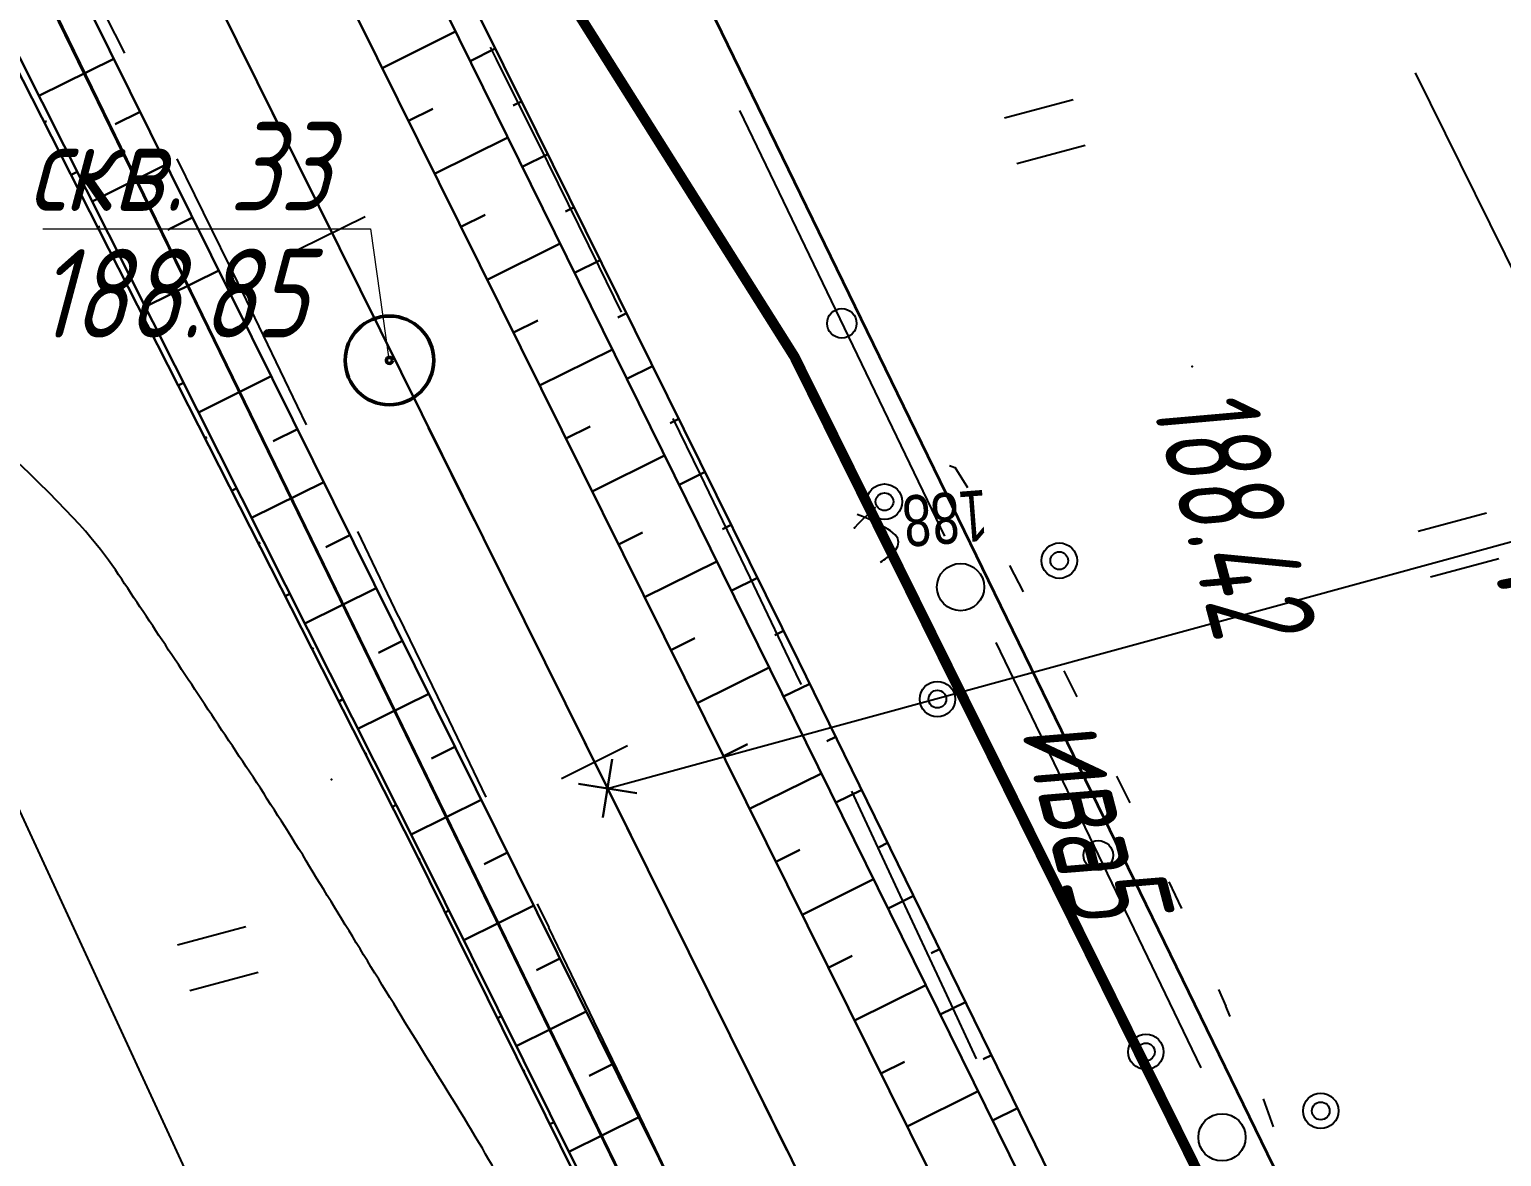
# Model space of a CAD drawing. Header units: millimetres. Extents: x -1799 to 6962, y -1020 to 4121.
# Drawn here: x 5449.34 to 5499.18, y 1685.47 to 1723.63 of the extents above; entities that cross this region are included whole.
import ezdxf
from ezdxf import colors
from ezdxf.entities.mleader import LeaderData, LeaderLine
from ezdxf.math import Vec2, Vec3

# ---------------------------------------------------------------- set-up
doc = ezdxf.new("R2010")
doc.units = ezdxf.units.MM
doc.linetypes.add('CONTI', pattern=[0])
doc.linetypes.add('STROT', pattern=[1.7, 0.5, -1.2])
for name, color, linetype, lineweight in [('10', 1, 'Continuous', 35), ('геология', 7, 'Continuous', 20), ('КОПИЯ_ОСЬ_13_ОТКОСЫ', 7, 'Continuous', 30), ('ОСЬ_ВЕРХ_ПОКРЫТИЯ_ГРАНИЦЫ_ПОЛОС', 7, 'Continuous', 30), ('ОСЬ_ВЕРХ_ПОКРЫТИЯ_ОСЬ', 1, 'Continuous', 30), ('Отметки', 5, 'Continuous', 30)]:
    doc.layers.add(name, color=color, linetype=linetype, lineweight=lineweight)
for name, color, linetype in [('_Ростелеком', 6, 'Continuous'), ('GOR_BDEFAULT', 212, 'CONTI'), ('NAD_MDEFAULT', 7, 'CONTI'), ('PI_OTDEFAULT', 172, 'CONTI'), ('PI_TTDEFAULT', 5, 'CONTI'), ('PLN_O', 7, 'CONTI'), ('SIT_LDEFAULT', 7, 'CONTI'), ('USLZNDEFAULT', 7, 'CONTI'), ('ZAPSKDEFAULT', 7, 'CONTI'), ('КОПИЯ_ОСЬ_ТАНГЕНСЫ', 1, 'Continuous'), ('ОСЬ_ВЕРХ_ПОКРЫТИЯ_ПИКЕТЫ', 1, 'Continuous'), ('ОСЬ_ВЕРХ_ПОКРЫТИЯ_ТАНГЕНСЫ', 1, 'Continuous'), ('разметка', 7, 'Continuous')]:
    doc.layers.add(name, color=color, linetype=linetype)
doc.styles.add('eskd', font='spds.shx', dxfattribs={"width": 1.2, "oblique": 15})
doc.styles.add('SHRFT', font='TXT', dxfattribs={"width": 3.5})
doc.styles.add('STYLE1', font='romand.shx', dxfattribs={"width": 0.9})
doc.styles.add('ГОСТ', font='', dxfattribs={"oblique": 15, "height": 4})
doc.styles.get('ГОСТ').set_extended_font_data('GOST type A')
doc.linetypes.add('кабель_связи_проект.', pattern='A,10,-1,["/",STYLE1,S=3,R=0,X=0,Y=-1.5],-4.1', length=15.1)

# ---------------------------------------------------------------- blocks, each defined once
blk = doc.blocks.new('BL_2011')
at = {"color": 0}
for p, q in [((0, 0), (0, 2.4)), ((1.6, 0), (1.6, 2.4))]:
    blk.add_line(p, q, dxfattribs=at)
blk = doc.blocks.new('BL_2009')
at = {"color": 0}
for centre, radius in [((0, 3.46), 0.6), ((0, 3.46), 0.3), ((0, 0), 0.8), ((-3.46, -1.74), 0.6), ((-3.46, -1.74), 0.3), ((3.46, -1.74), 0.6), ((3.46, -1.74), 0.3)]:
    blk.add_circle(centre, radius, dxfattribs=at)
blk = doc.blocks.new('_None')
blk = doc.blocks.new('Крест')
at = {"layer": 'Отметки'}
for points in [[(0, 1), (0, -1)], [(-1, 0), (1, 0)]]:
    blk.add_lwpolyline(points, dxfattribs=at)

msp = doc.modelspace()

# ---------------------------------------------------------------- linework, layer by layer
at = {"layer": '10'}
for points in [[(5555.115964376493, 1526.56348073521), (5526.335964376232, 1586.473480735359), (5535.665964376307, 1590.453480735806), (5514.085964376232, 1638.623480735731), (5463.115964376493, 1743.403480735992), (5453.935964376326, 1740.133480735508), (5420.835964376232, 1804.413480735769), (5378.175964376083, 1887.043480735657), (5361.365964376493, 1930.113480735955), (5358.725964376363, 1940.203480735806), (5339.645964376288, 2013.083480735694), (5325.065964376214, 2129.023480736104), (5322.045964376195, 2188.343480735471), (5318.665964376307, 2267.193480736029)], [(5341.455964376344, 1923.573480735918), (5344.825964376456, 1915.373480735731), (5350.355964376251, 1916.353480735247), (5350.425964376083, 1915.903480735992), (5344.985964376139, 1914.953480735806), (5363.485964376139, 1869.853480735247), (5401.585964376232, 1796.883480735508), (5411.505964376158, 1799.603480735247), (5415.885964376512, 1791.103480735247), (5448.065964376214, 1728.593480735471), (5455.385964376512, 1713.543480735657), (5485.165964376307, 1652.333480735694), (5516.085964376232, 1583.56348073521), (5516.085964376232, 1583.56348073521), (5552.865964376493, 1504.53348073588)], [(5791.355964376251, 869.7934807356569), (5791.985964376139, 953.6034807352471), (5769.205964376344, 1029.843480735471), (5768.895964376288, 1032.773480736104), (5755.345964376475, 1076.213480735582), (5685.505964376158, 1227.893480735284), (5683.115964376493, 1232.243480735843), (5612.565964376214, 1360.393480735284), (5593.2659643764, 1384.303480735433), (5577.575964376456, 1419.603480735247), (5542.445964376102, 1502.973480735359), (5552.865964376493, 1504.53348073588), (5516.085964376232, 1583.56348073521), (5516.085964376232, 1583.56348073521), (5485.165964376307, 1652.333480735694), (5455.385964376512, 1713.543480735657), (5448.065964376214, 1728.593480735471), (5415.885964376512, 1791.103480735247), (5411.505964376158, 1799.603480735247), (5401.585964376232, 1796.883480735508), (5363.485964376139, 1869.853480735247), (5344.985964376139, 1914.953480735806)]]:
    msp.add_lwpolyline(points, dxfattribs=at)
at = {"layer": '_Ростелеком', "linetype": 'кабель_связи_проект.', "ltscale": 0.25, "const_width": 0.35}
msp.add_lwpolyline([(5560.940335888308, 1528.999550312211), (5544.164877997458, 1562.924496218947), (5531.543588114533, 1588.651475008031), (5522.557004158802, 1614.791239445482), (5507.88523053047, 1645.655244533357), (5488.972480380102, 1684.79149846026), (5475.233966897978, 1712.55286167228), (5457.136308889321, 1741.273472735112), (5442.300093190259, 1770.94991314729), (5426.306818254185, 1802.793713737664), (5412.680483136801, 1830.246032699396), (5397.398819576289, 1860.082772442524), (5385.273338361856, 1884.283877056477), (5363.374087645594, 1935.707054908772), (5353.894575089807, 1969.345611808275), (5347.793558990388, 1998.501078061213), (5341.479082550397, 2033.110597992701), (5334.720605848628, 2075.005415758503), (5330.127635797495, 2113.02891054136), (5327.207949132318, 2148.154307468248), (5324.184357531523, 2191.730619093788), (5322.743138539439, 2230.823362515693)], dxfattribs=at)
at = {"layer": 'GOR_BDEFAULT', "color": 212, "elevation": 188, "flags": 128}
for points in [[(5470.211700376423, 1676.809212735307), (5469.611700376447, 1677.659211734695), (5469.53170037643, 1677.779213735287), (5469.441700376405, 1677.899216735189), (5469.341700376428, 1678.039216734854), (5469.241700376451, 1678.189217735467), (5469.141700376416, 1678.339211735328), (5469.03170037643, 1678.499215735507), (5468.921700376444, 1678.669213734952), (5468.801700376449, 1678.839211735328), (5468.681700376395, 1679.009217735765), (5468.5617003764, 1679.189217735467), (5468.441700376405, 1679.379212735606), (5468.321700376409, 1679.559212735307), (5468.191700376405, 1679.739212735009), (5468.071700376409, 1679.929215735209), (5467.941700376405, 1680.109215734911), (5467.821700376409, 1680.299218735111), (5467.701700376414, 1680.479210735683), (5467.571700376409, 1680.659211734695), (5467.451700376414, 1680.839211735328), (5467.331700376419, 1681.01921173503), (5467.221700376433, 1681.199212734972), (5467.101700376437, 1681.369217735169), (5466.991700376451, 1681.549218735111), (5466.881700376407, 1681.719216735487), (5466.771700376421, 1681.889214735863), (5466.671700376444, 1682.049218735111), (5466.5617003764, 1682.219216735487), (5466.471700376433, 1682.379212735606), (5466.371700376398, 1682.539216734854), (5466.28170037643, 1682.689217735467), (5466.201700376414, 1682.839211735328), (5466.121700376398, 1682.989212735009), (5466.04170037644, 1683.139214735863), (5465.961700376423, 1683.289216734854), (5465.891700376416, 1683.429215735209), (5465.821700376409, 1683.579216734891), (5465.741700376451, 1683.729210735683), (5465.671700376444, 1683.879212735606), (5465.601700376437, 1684.029213735287), (5465.521700376421, 1684.179215735209), (5465.441700376405, 1684.329216734891), (5465.361700376447, 1684.489212735009), (5465.28170037643, 1684.659211734695), (5465.191700376405, 1684.819214735565), (5465.091700376428, 1684.999215735507), (5465.001700376402, 1685.179215735209), (5464.891700376416, 1685.359215734911), (5464.78170037643, 1685.549218735111), (5464.671700376444, 1685.749215735507), (5464.551700376449, 1685.949212734972), (5464.431700376395, 1686.149216735189), (5464.301700376449, 1686.359215734911), (5464.181700376395, 1686.569214735565), (5464.051700376449, 1686.779213735287), (5463.921700376444, 1686.999215735507), (5463.78170037643, 1687.219216735487), (5463.651700376426, 1687.429215735209), (5463.511700376412, 1687.649216735189), (5463.381700376407, 1687.869217735169), (5463.241700376451, 1688.089211735328), (5463.111700376447, 1688.299218735111), (5462.981700376442, 1688.51921173503), (5462.841700376428, 1688.739212735009), (5462.711700376423, 1688.949212734972), (5462.581700376419, 1689.169213734952), (5462.451700376414, 1689.379212735606), (5462.321700376409, 1689.589211735328), (5462.181700376395, 1689.809212735307), (5462.051700376449, 1690.01921173503), (5461.921700376444, 1690.229210735683), (5461.801700376449, 1690.439217735467), (5461.671700376444, 1690.649216735189), (5461.54170037644, 1690.859215734911), (5461.411700376435, 1691.059212735307), (5461.28170037643, 1691.26921173503), (5461.161700376435, 1691.479210735683), (5461.03170037643, 1691.679215735209), (5460.901700376426, 1691.889214735863), (5460.78170037643, 1692.099213735585), (5460.651700376426, 1692.299218735111), (5460.53170037643, 1692.499215735507), (5460.401700376426, 1692.70921473523), (5460.28170037643, 1692.909211734695), (5460.161700376435, 1693.109215734911), (5460.03170037643, 1693.309212735307), (5459.911700376435, 1693.509217735765), (5459.79170037644, 1693.70921473523), (5459.671700376444, 1693.909211734695), (5459.551700376449, 1694.109215734911), (5459.421700376444, 1694.309212735307), (5459.301700376449, 1694.509217735765), (5459.181700376395, 1694.699212734972), (5459.0617003764, 1694.899216735189), (5458.941700376405, 1695.089211735328), (5458.821700376409, 1695.289216734854), (5458.701700376414, 1695.479210735683), (5458.591700376428, 1695.679215735209), (5458.471700376433, 1695.869217735169), (5458.351700376437, 1696.059212735307), (5458.231700376442, 1696.249215735507), (5458.111700376447, 1696.449212734972), (5457.991700376451, 1696.629212735606), (5457.871700376398, 1696.819214735565), (5457.751700376402, 1697.009217735765), (5457.631700376407, 1697.199212734972), (5457.511700376412, 1697.379212735606), (5457.391700376416, 1697.569214735565), (5457.28170037643, 1697.749215735507), (5457.161700376435, 1697.939217735467), (5457.04170037644, 1698.119217735169), (5456.921700376444, 1698.299218735111), (5456.801700376449, 1698.479210735683), (5456.681700376395, 1698.659211734695), (5456.5617003764, 1698.839211735328), (5456.441700376405, 1699.01921173503), (5456.321700376409, 1699.199212734972), (5456.211700376423, 1699.379212735606), (5456.091700376428, 1699.549218735111), (5455.971700376433, 1699.729210735683), (5455.851700376437, 1699.899216735189), (5455.741700376451, 1700.079216734891), (5455.621700376398, 1700.249215735507), (5455.511700376412, 1700.429215735209), (5455.391700376416, 1700.599213735585), (5455.28170037643, 1700.76921173503), (5455.161700376435, 1700.939217735467), (5455.051700376449, 1701.109215734911), (5454.941700376405, 1701.279213735287), (5454.831700376419, 1701.449212734972), (5454.711700376423, 1701.619217735169), (5454.601700376437, 1701.789216734854), (5454.491700376451, 1701.95921473523), (5454.381700376407, 1702.129212735606), (5454.271700376421, 1702.289216734854), (5454.161700376435, 1702.45921473523), (5454.051700376449, 1702.619217735169), (5453.941700376405, 1702.789216734854), (5453.831700376419, 1702.949212734972), (5453.721700376433, 1703.109215734911), (5453.621700376398, 1703.26921173503), (5453.511700376412, 1703.439217735467), (5453.401700376426, 1703.599213735585), (5453.301700376449, 1703.759217735765), (5453.191700376405, 1703.919213734952), (5453.081700376419, 1704.079216734891), (5452.981700376442, 1704.229210735683), (5452.871700376398, 1704.389214735863), (5452.771700376421, 1704.549218735111), (5452.671700376444, 1704.70921473523), (5452.5617003764, 1704.859215734911), (5452.461700376423, 1705.01921173503), (5452.351700376437, 1705.169213734952), (5452.251700376402, 1705.329216734891), (5452.131700376407, 1705.499215735507), (5452.011700376412, 1705.659211734695), (5451.881700376407, 1705.839211735328), (5451.741700376451, 1706.01921173503), (5451.591700376428, 1706.219216735487), (5451.421700376444, 1706.419213734952), (5451.231700376442, 1706.639214735863), (5451.03170037643, 1706.869217735169), (5450.8117003764, 1707.109215734911), (5450.5617003764, 1707.369217735169), (5450.29170037644, 1707.649216735189), (5449.991700376451, 1707.949212734972), (5449.661700376435, 1708.279213735287), (5449.321700376409, 1708.619217735169), (5448.951700376414, 1708.969216735487), (5448.5617003764, 1709.339211735328), (5448.161700376435, 1709.719216735487), (5447.751700376402, 1710.109215734911), (5447.341700376428, 1710.509217735765), (5446.931700376395, 1710.909211734695), (5446.521700376421, 1711.309212735307), (5446.111700376447, 1711.70921473523), (5445.721700376433, 1712.109215734911), (5445.341700376428, 1712.499215735507), (5444.981700376442, 1712.889214735863), (5444.651700376426, 1713.259217735765), (5444.331700376419, 1713.619217735169), (5444.051700376449, 1713.95921473523), (5443.801700376449, 1714.289216734854), (5443.571700376409, 1714.609215734911), (5443.371700376398, 1714.909211734695), (5443.191700376405, 1715.189217735467), (5443.03170037643, 1715.45921473523), (5442.891700376416, 1715.719216735487), (5442.771700376421, 1715.95921473523), (5442.661700376435, 1716.189217735467), (5442.5617003764, 1716.409211734695), (5442.481700376442, 1716.609215734911), (5442.401700376426, 1716.799218735111), (5442.331700376419, 1716.979210735683), (5442.271700376421, 1717.149216735189), (5442.211700376423, 1717.299218735111), (5442.151700376426, 1717.449212734972), (5442.101700376437, 1717.579216734891), (5442.04170037644, 1717.699212734972), (5441.991700376451, 1717.819214735565), (5441.941700376405, 1717.919213734952), (5441.891700376416, 1718.01921173503), (5441.841700376428, 1718.109215734911), (5441.79170037644, 1718.199212734972), (5441.741700376451, 1718.26921173503), (5441.691700376405, 1718.349213735585), (5441.651700376426, 1718.419213734952), (5441.601700376437, 1718.479210735683), (5441.5617003764, 1718.549218735111), (5441.521700376421, 1718.609215734911), (5441.471700376433, 1718.669213734952), (5440.891700376416, 1719.479210735683), (5440.371700376398, 1720.159211734695), (5439.911700376435, 1720.739212735009), (5439.501700376402, 1721.229210735683), (5438.591700376428, 1721.879212735606), (5438.451700376414, 1721.95921473523), (5438.301700376449, 1722.039216734854), (5438.131700376407, 1722.129212735606), (5437.961700376423, 1722.219216735487), (5437.78170037643, 1722.309212735307), (5437.591700376428, 1722.409211734695), (5437.401700376426, 1722.509217735765), (5437.211700376423, 1722.609215734911), (5437.011700376412, 1722.70921473523), (5436.821700376409, 1722.809212735307), (5436.631700376407, 1722.909211734695), (5436.451700376414, 1723.009217735765), (5436.271700376421, 1723.109215734911), (5436.101700376437, 1723.20921473523), (5435.941700376405, 1723.309212735307), (5435.801700376449, 1723.399216735189), (5435.661700376435, 1723.489212735009), (5435.521700376421, 1723.599213735585), (5435.381700376407, 1723.70921473523), (5435.241700376451, 1723.839211735328), (5435.091700376428, 1723.999215735507), (5434.931700376395, 1724.179215735209), (5434.751700376402, 1724.389214735863), (5434.54170037644, 1724.639214735863), (5434.321700376409, 1724.939217735467), (5434.0617003764, 1725.279213735287), (5433.771700376421, 1725.679215735209), (5433.441700376405, 1726.139214735863), (5433.0617003764, 1726.649216735189), (5432.641700376416, 1727.239212735009)], [(5478.731700376442, 1706.399216735189), (5478.691700376405, 1706.45921473523), (5478.641700376416, 1706.51921173503), (5478.571700376409, 1706.589211735328), (5478.491700376451, 1706.649216735189), (5478.401700376426, 1706.70921473523), (5478.301700376449, 1706.76921173503), (5478.191700376405, 1706.829216734891), (5478.081700376419, 1706.889214735863), (5477.971700376433, 1706.939217735467), (5477.861700376447, 1706.999215735507), (5477.751700376402, 1707.049218735111), (5477.651700376426, 1707.089211735328), (5477.54170037644, 1707.139214735863), (5477.451700376414, 1707.169213734952), (5477.361700376447, 1707.20921473523)], [(5478.731700376442, 1706.399216735189), (5478.691700376405, 1706.45921473523), (5478.641700376416, 1706.51921173503), (5478.571700376409, 1706.589211735328), (5478.491700376451, 1706.649216735189), (5478.401700376426, 1706.70921473523), (5478.301700376449, 1706.76921173503), (5478.191700376405, 1706.829216734891), (5478.081700376419, 1706.889214735863), (5477.971700376433, 1706.939217735467), (5477.861700376447, 1706.999215735507), (5477.751700376402, 1707.049218735111), (5477.651700376426, 1707.089211735328), (5477.54170037644, 1707.139214735863), (5477.451700376414, 1707.169213734952), (5477.361700376447, 1707.20921473523)], [(5478.151700376426, 1705.599213735585), (5478.201700376414, 1705.629212735606), (5478.261700376412, 1705.669213734952), (5478.321700376409, 1705.70921473523), (5478.381700376407, 1705.759217735765), (5478.441700376405, 1705.799218735111), (5478.511700376412, 1705.859215734911), (5478.5617003764, 1705.909211734695), (5478.621700376398, 1705.95921473523), (5478.671700376444, 1706.01921173503), (5478.701700376414, 1706.079216734891), (5478.731700376442, 1706.139214735863), (5478.751700376402, 1706.199212734972), (5478.761700376412, 1706.26921173503), (5478.751700376402, 1706.329216734891), (5478.731700376442, 1706.399216735189)]]:
    msp.add_lwpolyline(points, dxfattribs=at)
at = {"layer": 'PI_TTDEFAULT', "color": 5}
for p in [(5488.701700376414, 1712.219216735487, 188.42), (5477.271700376421, 1706.759217735765, 187.992), (5459.5617003764, 1698.239212735009, 188.1)]:
    msp.add_point(p, dxfattribs=at)
at = {"layer": 'PLN_O'}
for p, q in [((5473.371700376398, 1720.889214735863), (5480.3117003764, 1706.479210735683)), ((5482.051700376449, 1702.879212735606), (5488.991700376451, 1688.469216735487))]:
    msp.add_line(p, q, dxfattribs=at)
for centre in [(5476.841700376428, 1713.679215735209), (5485.521700376421, 1695.669213734952)]:
    msp.add_circle(centre, 0.5, dxfattribs=at)
at = {"layer": 'SIT_LDEFAULT', "color": 7}
for p, q in [((5451.391700376416, 1725.139214735863), (5452.551700376449, 1722.829216734891)), ((5465.151700376426, 1722.629212735606), (5464.951700376414, 1723.029213735287)), ((5466.901700376426, 1719.119217735169), (5465.151700376426, 1722.629212735606)), ((5438.721700376433, 1719.439217735467), (5462.471700376433, 1667.989212735009)), ((5454.331700376419, 1719.249215735507), (5454.931700376395, 1718.029213735287)), ((5468.621700376398, 1715.609215734911), (5466.901700376426, 1719.119217735169)), ((5454.931700376395, 1718.029213735287), (5456.671700376444, 1714.45921473523)), ((5469.381700376407, 1714.059212735307), (5468.621700376398, 1715.609215734911)), ((5456.671700376444, 1714.45921473523), (5458.401700376426, 1710.879212735606)), ((5458.401700376426, 1710.879212735606), (5458.711700376423, 1710.239212735009)), ((5472.04170037644, 1708.579216734891), (5471.131700376407, 1710.45921473523)), ((5480.481700376442, 1708.869217735169), (5480.661700376435, 1708.799218735111)), ((5473.741700376451, 1705.069214735565), (5472.04170037644, 1708.579216734891)), ((5480.671700376444, 1708.809212735307), (5481.091700376428, 1708.119217735169)), ((5477.821700376409, 1707.309212735307), (5477.991700376451, 1707.45921473523)), ((5477.271700376421, 1706.759217735765), (5477.421700376444, 1706.919213734952)), ((5477.421700376444, 1706.919213734952), (5477.821700376409, 1707.309212735307)), ((5460.441700376405, 1706.629212735606), (5461.821700376409, 1703.759217735765)), ((5482.521700376421, 1705.479210735683), (5482.981700376442, 1704.589211735328)), ((5475.421700376444, 1701.549218735111), (5473.741700376451, 1705.069214735565)), ((5461.831700376419, 1703.759217735765), (5463.53170037643, 1700.239212735009)), ((5484.351700376437, 1701.919213734952), (5484.801700376449, 1701.029213735287)), ((5475.471700376433, 1701.449212734972), (5475.421700376444, 1701.549218735111)), ((5463.53170037643, 1700.239212735009), (5464.79170037644, 1697.639214735863)), ((5486.141700376416, 1698.349213735585), (5486.581700376419, 1697.469216735487)), ((5478.741700376451, 1694.489212735009), (5477.181700376395, 1697.839211735328)), ((5486.581700376419, 1697.469216735487), (5486.591700376428, 1697.449212734972)), ((5480.391700376416, 1690.949212734972), (5478.741700376451, 1694.489212735009)), ((5487.911700376435, 1694.76921173503), (5488.341700376428, 1693.869217735169)), ((5466.53170037643, 1694.029213735287), (5466.921700376444, 1693.219216735487)), ((5466.911700376435, 1693.219216735487), (5468.601700376437, 1689.70921473523)), ((5481.401700376426, 1688.779213735287), (5480.391700376416, 1690.949212734972)), ((5489.591700376428, 1691.129212735606), (5489.841700376428, 1690.559212735307)), ((5489.831700376419, 1690.559212735307), (5489.971700376433, 1690.20921473523)), ((5468.601700376437, 1689.70921473523), (5470.29170037644, 1686.199212734972)), ((5491.101700376437, 1687.419213734952), (5491.441700376405, 1686.479210735683)), ((5470.29170037644, 1686.199212734972), (5470.861700376447, 1685.01921173503))]:
    msp.add_line(p, q, dxfattribs=at)
at = {"layer": 'геология', "color": 1, "linetype": 'Continuous'}
for p, q in [((5449.788586038785, 1716.882151971956), (5460.879797816897, 1716.882151971956)), ((5460.879797816897, 1716.882151971956), (5461.501430127779, 1712.47124503312))]:
    msp.add_line(p, q, dxfattribs=at)
at = {"layer": 'геология', "color": 1, "linetype": 'Continuous', "lineweight": 50}
for radius in [1.5, 0.1033866461948492]:
    msp.add_circle((5461.526062353785, 1712.42558557113), radius, dxfattribs=at)
at = {"layer": 'КОПИЯ_ОСЬ_13_ОТКОСЫ'}
for points in [[(5363.607868211557, 1925.16528891438), (5364.797809617807, 1922.056768406567), (5366.014118211557, 1918.958623875317), (5367.776813524057, 1914.597051609692), (5369.581012742807, 1910.252447117505), (5370.354450242807, 1908.42651938313), (5371.528766649057, 1905.69263266438), (5372.718708055307, 1902.96362875813), (5374.411090867807, 1899.150396336255), (5376.126422899057, 1895.347173680005), (5377.367145555307, 1892.634771336255), (5378.619098680307, 1889.925786961255), (5379.881793992807, 1887.219732273755), (5381.153278367807, 1884.516607273755), (5382.647907274057, 1881.366216648755), (5385.015094774057, 1876.419927586255), (5387.619586961557, 1871.028814305005), (5392.430133836557, 1861.14624594563), (5490.246051805307, 1663.91235922688), (5494.456012742807, 1655.348638523755), (5498.625934617807, 1646.765630711255), (5504.824665086557, 1633.888677586255), (5554.480426805307, 1530.69116782063)], [(5355.208923165143, 1923.408394463745), (5356.594665352643, 1919.82904876062), (5358.015075508893, 1916.26313079187), (5360.320251290143, 1910.664620049683), (5362.896911446393, 1904.639351494995), (5364.417907540143, 1901.182442315308), (5365.959411446393, 1897.734566338745), (5367.711852852643, 1893.890328057495), (5369.484802071393, 1890.055367119995), (5370.978942696393, 1886.870796807495), (5372.485778633893, 1883.694038994995), (5374.221618477643, 1880.072456963745), (5376.057067696393, 1876.278999932495), (5377.948180977643, 1872.403999932495), (5381.709411446393, 1864.764351494995), (5483.075134102643, 1660.366402276245), (5487.268493477643, 1651.836128838745), (5491.421813790143, 1643.28656829187), (5497.615661446393, 1630.419624932495), (5516.701110665143, 1590.758492119995), (5547.053161446393, 1526.583199151245)], [(5384.36907661972, 1883.856898483274), (5384.785455386018, 1882.954007741449), (5386.964386830901, 1878.482271846769), (5390.270807633971, 1871.78025072479), (5394.950456510162, 1862.396079238889), (5399.466975102996, 1853.473759826657), (5403.606547246551, 1845.25747602844), (5417.000519643401, 1818.413356002805), (5430.261303792571, 1791.503184494016), (5483.331616292571, 1683.875971969602), (5493.470234761809, 1663.374751266477), (5496.627499471282, 1656.941722091672), (5499.764813314056, 1650.498957809446), (5503.086987386321, 1643.621562179563), (5509.704808126067, 1629.89553373718), (5522.066326985931, 1604.437861618039), (5526.465603719329, 1595.457240280149), (5544.169888387298, 1559.586421188352), (5557.353436360931, 1532.623835739133)], [(5430.695801625823, 1791.718669113156), (5439.705548177337, 1773.862483200071), (5448.735897908782, 1756.016513046262), (5453.157444844817, 1747.047099288938), (5457.59961403427, 1738.087901290891), (5466.504536519622, 1720.179728683469), (5475.374524007415, 1702.254222091672), (5484.164784322356, 1684.289179977414), (5492.991009603118, 1666.335932907102), (5497.362126241302, 1657.30112760925), (5501.689213643645, 1648.245173629758), (5510.149052510833, 1630.109309371946), (5518.883602986907, 1612.117304977414), (5522.564633260345, 1604.677638229367), (5526.968411336517, 1595.699214157102), (5527.398419271087, 1594.796382125852), (5530.936764608001, 1587.620997604367), (5532.250225911712, 1584.923793014524), (5532.685650716399, 1584.023554977414), (5538.862637410735, 1571.459376510617), (5541.504010091399, 1566.071864303586), (5543.268216024017, 1562.481776412961), (5545.045941243743, 1558.898219284055), (5545.49488533554, 1558.004481491086)], [(5430.261188524057, 1791.50317953938), (5483.331501024057, 1683.875982273755), (5493.470172899057, 1663.37476157063), (5496.627399461557, 1656.94165610188), (5499.764606492807, 1650.499029148755), (5503.086872117807, 1643.621587742505), (5509.705036180307, 1629.895513523755), (5522.066364305307, 1604.43774985188), (5526.465778367807, 1595.45728110188), (5544.169879930307, 1559.586431492505), (5557.353473680307, 1532.62378500813)], [(5417.517479970333, 1785.182922054467), (5462.507966115352, 1695.873107601342), (5480.310761525508, 1660.058562923607), (5484.915253713008, 1650.686187435326), (5489.471482350704, 1641.290252376732), (5502.637772633907, 1613.811797786889), (5514.225098683712, 1589.56698577517), (5531.660157277462, 1552.456817318139)], [(5417.517516915143, 1785.18305266687), (5462.507751290143, 1695.87299407312), (5480.310973946393, 1660.05854094812), (5484.915466133893, 1650.686226494995), (5489.471618477643, 1641.290230401245), (5502.637634102643, 1613.811714776245), (5514.225036446393, 1589.567085869995), (5531.660095040143, 1552.456734307495)], [(5417.169877126094, 1785.010558773217), (5426.228898122188, 1767.17880218142), (5435.097985341426, 1749.252837825951), (5439.675355031368, 1740.360870052514), (5448.790375783321, 1722.556853939232), (5453.328904225704, 1713.645324398217), (5462.387024953243, 1695.813110042748), (5471.244462087032, 1677.881408382592), (5480.245331838008, 1660.026153255639), (5484.64114482629, 1651.080474544701), (5488.99334819543, 1642.113555599389)], [(5461.278278367807, 1722.32300375813), (5463.765583055307, 1723.55640219563)], [(5465.108815084075, 1722.986582931516), (5464.255619893645, 1722.562327560422)], [(5452.193786446393, 1722.63666594812), (5449.659118477643, 1721.379585869995)], [(5453.082458321393, 1720.844917901245), (5452.237243477643, 1720.425972588745)], [(5462.166461961557, 1720.531255711255), (5462.995563524057, 1720.942388523755)], [(5465.999310384368, 1721.195765670774), (5465.714909444427, 1721.054347213742)], [(5449.843857838985, 1720.492431331811), (5449.916398122188, 1720.529449154076)], [(5463.055133836557, 1718.73950766438), (5465.534626024057, 1719.96899985188)], [(5466.888287435149, 1719.404200729367), (5466.023800740813, 1718.976420578)], [(5453.971130196393, 1719.05316985437), (5451.458434883893, 1717.80707610437)], [(5450.752121999141, 1718.710570980248), (5450.952103688594, 1718.812469173607)], [(5463.943805711557, 1716.947759617505), (5464.770465867807, 1717.357427586255)], [(5467.775288472747, 1717.611643966672), (5467.487126241302, 1717.469050582883)], [(5451.659653737423, 1716.928344417748), (5451.726319386837, 1716.962249447045)], [(5454.859313790143, 1717.261421807495), (5454.021911446393, 1716.84613860437)], [(5464.832477586557, 1715.15601157063), (5467.303180711557, 1716.381353367505)], [(5455.747985665143, 1715.46967376062), (5453.258239571393, 1714.23481047937)], [(5468.662289510345, 1715.819102462766), (5467.792805562591, 1715.388850387571)], [(5452.566422536251, 1715.145690609154), (5452.751771046993, 1715.239928890404)], [(5469.549282918548, 1714.026545700071), (5469.259457479095, 1713.883128341672)], [(5453.472474171993, 1713.362701107201), (5453.534257008907, 1713.394073177514)], [(5456.636657540143, 1713.677925713745), (5455.806579415143, 1713.266304619995)], [(5465.721149461557, 1713.364263523755), (5466.544879930307, 1713.77271078938)], [(5466.609821336557, 1711.57251547688), (5469.072223680307, 1712.79370688313)], [(5457.525329415143, 1711.885933526245), (5455.057555977643, 1710.662300713745)], [(5470.436283956145, 1712.234004196164), (5469.561818013763, 1711.80129545593)], [(5454.378235890743, 1711.579559017357), (5454.551407887813, 1711.667510677514)], [(5471.323277364349, 1710.441447433469), (5471.031788716888, 1710.297206100461)], [(5458.414001290143, 1710.09418547937), (5457.591247383893, 1709.68647063562)], [(5467.498493211557, 1709.78052328938), (5468.319293992807, 1710.18774985188)], [(5455.284012868282, 1709.796416927514), (5455.341736867305, 1709.825744320092)], [(5468.386676805307, 1707.988775242505), (5470.841266649057, 1709.20630453938)], [(5472.210278401946, 1708.648905929563), (5471.33082283554, 1708.2137252655)], [(5456.189774587032, 1708.01327483767), (5456.351014211055, 1708.095184017357)], [(5459.302184883893, 1708.302437432495), (5456.857360665143, 1707.090035088745)], [(5460.190856758893, 1706.51068938562), (5459.375915352643, 1706.106636651245)], [(5469.275348680307, 1706.19702719563), (5470.093708055307, 1706.60278891438)], [(5473.097279439544, 1706.856349166867), (5472.804127584075, 1706.71128385925)], [(5457.095551564571, 1706.230132747826), (5457.149293019649, 1706.257445980248)], [(5470.164020555307, 1704.405279148755), (5472.610309617807, 1705.618658055005)], [(5473.984272847747, 1705.063792404172), (5473.099827657317, 1704.626155075071)], [(5458.001313283321, 1704.446990657982), (5458.150605275508, 1704.522826839623)], [(5461.079528633893, 1704.718941338745), (5458.657165352643, 1703.51752532312)], [(5461.968200508893, 1702.92719329187), (5461.160583321393, 1702.52680266687)], [(5471.052692430307, 1702.61353110188), (5471.868122117807, 1703.018072117505)], [(5474.871273885345, 1703.271250900266), (5474.576458821868, 1703.125361618039)], [(5458.90709026086, 1702.663848568139), (5458.956849171993, 1702.689147640404)], [(5471.941364305307, 1700.821783055005), (5474.379352586557, 1702.03101157063)], [(5475.75481880722, 1701.477000411985), (5474.866886983489, 1701.042536911008)], [(5459.812867238399, 1700.880736995873), (5459.950196339962, 1700.950500179467)], [(5462.856872383893, 1701.135445244995), (5460.456481758893, 1699.94525969812)], [(5472.830036180307, 1699.03003500813), (5473.642536180307, 1699.433111180005)], [(5476.633831868743, 1699.6805221405), (5476.337857137298, 1699.535700973508)], [(5460.718628957149, 1699.097594906029), (5460.764405324337, 1699.120849300561)], [(5463.745055977643, 1699.34369719812), (5462.945251290143, 1698.946968682495)], [(5473.718708055307, 1697.238286961255), (5476.148395555307, 1698.443365086255)], [(5464.633727852643, 1697.551949151245), (5462.256286446393, 1696.372749932495)], [(5477.512844930267, 1697.884043869016), (5476.635899434661, 1697.454951461789)], [(5461.624405934688, 1697.314452816186), (5461.749787404415, 1697.378143001732)], [(5478.39185799179, 1696.087565597531), (5478.09954536972, 1695.94452970886)], [(5462.527009084102, 1695.529723812279), (5462.56903178918, 1695.550475765404)], [(5465.522399727643, 1695.76020110437), (5464.729919258893, 1695.36713469812)], [(5474.606891649057, 1695.44653891438), (5475.416950242807, 1695.84839438313)], [(5475.495563524057, 1693.654790867505), (5477.917438524057, 1694.855962742505)], [(5466.411071602643, 1693.968453057495), (5464.039489571393, 1692.792183526245)], [(5479.270871053313, 1694.291087326047), (5478.404919515227, 1693.86738127136)], [(5463.412751271602, 1693.736571956811), (5463.539002492305, 1693.79891936892)], [(5480.149884114837, 1692.494609054563), (5479.861233602142, 1692.353373703)], [(5464.298493459102, 1691.943389583764), (5464.340577199337, 1691.964172054467)], [(5467.299743477643, 1692.17670501062), (5466.509216133893, 1691.78461516687)], [(5476.384235399057, 1691.86304282063), (5477.191364305307, 1692.26343344563)], [(5477.272907274057, 1690.071294773755), (5479.686481492807, 1691.26831625813)], [(5481.02889717636, 1690.698130783078), (5480.173931966399, 1690.279795822141)], [(5465.184235646602, 1690.150207210717), (5465.319504811641, 1690.217040706811)], [(5468.187927071393, 1690.38471282312), (5465.819763008893, 1689.21039641687)], [(5469.076598946393, 1688.592964776245), (5468.287048165143, 1688.20160735437)], [(5478.161579149057, 1688.27954672688), (5478.965778367807, 1688.67847250813)], [(5481.907910237884, 1688.901652511594), (5481.622921834563, 1688.762202438352)], [(5466.069977834102, 1688.357055355248), (5466.115067555782, 1688.379333187279)], [(5479.050251024057, 1686.487798680005), (5481.455524461557, 1687.680669773755)], [(5482.786923299407, 1687.10517424011), (5481.942944417571, 1686.692210372922)], [(5466.955720021602, 1686.563872982201), (5467.099991872188, 1686.635131527123)], [(5469.965270821393, 1686.80121672937), (5467.600524727643, 1685.628609307495)]]:
    msp.add_lwpolyline(points, dxfattribs=at)
at = {"layer": 'КОПИЯ_ОСЬ_ТАНГЕНСЫ'}
msp.add_line((5350.931700375842, 1935.819214735565), (5491.001700375849, 1653.389214735863), dxfattribs=at)
at = {"layer": 'ОСЬ_ВЕРХ_ПОКРЫТИЯ_ГРАНИЦЫ_ПОЛОС'}
for points in [[(5363.607868211557, 1925.16528891438), (5364.797809617807, 1922.056768406567), (5366.014118211557, 1918.958623875317), (5367.776813524057, 1914.597051609692), (5369.581012742807, 1910.252447117505), (5370.354450242807, 1908.42651938313), (5371.528766649057, 1905.69263266438), (5372.718708055307, 1902.96362875813), (5374.411090867807, 1899.150396336255), (5376.126422899057, 1895.347173680005), (5377.367145555307, 1892.634771336255), (5378.619098680307, 1889.925786961255), (5379.881793992807, 1887.219732273755), (5381.153278367807, 1884.516607273755), (5382.647907274057, 1881.366216648755), (5385.015094774057, 1876.419927586255), (5387.619586961557, 1871.028814305005), (5392.430133836557, 1861.14624594563), (5490.246051805307, 1663.91235922688), (5494.456012742807, 1655.348638523755), (5498.625934617807, 1646.765630711255), (5504.824665086557, 1633.888677586255), (5554.480426805307, 1530.69116782063)], [(5355.208923165143, 1923.408394463745), (5356.594665352643, 1919.82904876062), (5358.015075508893, 1916.26313079187), (5360.320251290143, 1910.664620049683), (5362.896911446393, 1904.639351494995), (5364.417907540143, 1901.182442315308), (5365.959411446393, 1897.734566338745), (5367.711852852643, 1893.890328057495), (5369.484802071393, 1890.055367119995), (5370.978942696393, 1886.870796807495), (5372.485778633893, 1883.694038994995), (5374.221618477643, 1880.072456963745), (5376.057067696393, 1876.278999932495), (5377.948180977643, 1872.403999932495), (5381.709411446393, 1864.764351494995), (5483.075134102643, 1660.366402276245), (5487.268493477643, 1651.836128838745), (5491.421813790143, 1643.28656829187), (5497.615661446393, 1630.419624932495), (5516.701110665143, 1590.758492119995), (5547.053161446393, 1526.583199151245)]]:
    msp.add_lwpolyline(points, dxfattribs=at)
at = {"layer": 'ОСЬ_ВЕРХ_ПОКРЫТИЯ_ОСЬ'}
msp.add_lwpolyline([(5388.830917649737, 1859.401167082985), (5485.584885707221, 1664.311403406237), (5485.584885707221, 1664.311403406237, -0.002973544445), (5496.288224881087, 1642.403371794534), (5496.288224881087, 1642.403371794534), (5548.479466498227, 1533.945578257007)], format="xyb", dxfattribs=at)
at = {"layer": 'ОСЬ_ВЕРХ_ПОКРЫТИЯ_ПИКЕТЫ'}
for p, q in [((5458.460475425973, 1716.190301573289), (5460.700163574345, 1717.301065723796)), ((5467.346588628085, 1698.272796386306), (5469.586276776487, 1699.383560535883))]:
    msp.add_line(p, q, dxfattribs=at)
at = {"layer": 'ОСЬ_ВЕРХ_ПОКРЫТИЯ_ТАНГЕНСЫ'}
msp.add_line((5350.931700375842, 1935.819214735565), (5491.001700375849, 1653.389214735863), dxfattribs=at)
at = {"layer": 'разметка', "linetype": 'STROT', "lineweight": 30, "ltscale": 7}
msp.add_lwpolyline([(5312.419951080936, 2282.389592047234), (5316.248330236014, 2195.847462246579, 0.002559796335909504), (5318.528587321935, 2149.658473065508, 0.01482581485104546), (5323.043230571444, 2096.101309080062, 0.01026846316929855), (5326.556794219776, 2070.09333256298, 0.00912404488225515), (5335.38206139234, 2019.609944396106, 0.03020844163849281), (5352.494181355907, 1943.306114179467, 0.03104518826050361), (5370.983017266097, 1896.350219193299, 0.007877118138080627), (5388.832378658301, 1859.398221180228), (5485.717003133594, 1664.045008556371, -0.002973544320314526), (5496.159285259006, 1642.671319183347), (5549.563985624476, 1531.691856217955, -0.03039803624120341), (5568.217826139773, 1487.866110648413), (5596.285781411405, 1412.455364825589, 0.04634382968334985), (5628.252163394916, 1343.371454953601), (5666.656332017164, 1274.78566042186, -0.01136105926665252), (5709.242686284482, 1194.504991888453), (5740.219959055665, 1132.759812451352, -0.02222531508865343), (5757.306641797602, 1095.997857649264, -0.02209981590129591), (5770.196559998245, 1057.726974188735, -0.002394669231374273), (5778.875652900324, 1028.934648886708, -0.03632339240756253), (5794.376136395158, 962.0931287393096, -0.03836498102736813), (5797.847112697151, 870.9789609931531)], format="xyb", dxfattribs=at)

# ---------------------------------------------------------------- block references
at = {"layer": 'USLZNDEFAULT', "color": 7, "rotation": 285}
for p in [(5480.861700376447, 1704.749215735507), (5489.711700376423, 1686.119217735169)]:
    msp.add_blockref('BL_2009', p, dxfattribs=at)
at = {"layer": 'ZAPSKDEFAULT', "color": 7, "rotation": 285}
for p in [(5482.351700376437, 1720.639214735863), (5496.351700376437, 1706.639214735863), (5454.351700376437, 1692.639214735863)]:
    msp.add_blockref('BL_2011', p, dxfattribs=at)
at = {"layer": 'Отметки', "rotation": 260.7861031979047}
msp.add_blockref('Крест', (5468.910738362591, 1697.932303200861), dxfattribs=at)

# ---------------------------------------------------------------- texts
at = {"layer": 'GOR_BDEFAULT', "color": 212, "style": 'SHRFT', "width": 0.75}
msp.add_text('188', height=1.722262, rotation=184.420265, dxfattribs=at).set_placement((5481.715971376407, 1708.048287734774, 188))
at = {"layer": 'NAD_MDEFAULT', "color": 7, "style": 'eskd', "oblique": 10, "width": 0.8}
msp.add_text('ива5', height=3.5, rotation=284.730807, dxfattribs=at).set_placement((5482.90109937639, 1699.872158735444))
at = {"layer": 'PI_OTDEFAULT', "color": 172, "style": 'eskd', "oblique": 10, "width": 0.8}
msp.add_text('188.42', height=3.5, rotation=285, dxfattribs=at).set_placement((5487.301700376449, 1710.979210735683))
at = {"layer": 'геология', "color": 1, "style": 'ГОСТ', "oblique": 15}
for s, p in [('скв. 33', (5449.295409775028, 1717.482492773247)), ('188.85', (5449.573428213256, 1713.189551392024))]:
    msp.add_text(s, height=3, rotation=0.1, dxfattribs=at).set_placement(p)
at = {"layer": 'Отметки', "color": 0, "style": 'ГОСТ', "oblique": 15}
msp.add_text('188,75', height=4, rotation=296.285991, dxfattribs=at).set_placement((5498.594274456738, 1705.685619539966, 126.574))

# ---------------------------------------------------------------- leaders
at = {"layer": 'Отметки', "ltscale": 0.2}
ml = msp.add_multileader_mtext('Standard', dxfattribs=at)
ml.set_content('189,99', color=256, style='ГОСТ')
ml.set_leader_properties()
ml.set_arrow_properties(name='NONE')
ml.build(insert=Vec2(0, 0))
ml.multileader.update_dxf_attribs({"text_left_attachment_type": 6, "text_right_attachment_type": 6, "dogleg_length": 0.36, "arrow_head_size": 2})
ctx = ml.context
ctx.base_point, ctx.arrow_head_size, ctx.landing_gap_size, ctx.plane_origin, ctx.plane_x_axis, ctx.plane_y_axis = Vec3(5503.712870524237, 1707.07448943076), 2, 0, Vec3(5435.283678323622, 1695.227108016064), Vec3(0.4428519838040729, -0.8965947358984422), Vec3(0.8965947358984422, 0.4428519838040729)
ctx.left_attachment, ctx.right_attachment = 6, 6
notes = []
notes.append((ctx, [(0, (1, 1, 0), (5503.553443810068, 1707.397263535683), (0.4428519838040728, -0.8965947358984423), 0.3600000000000003, [(0, [(5468.910738362591, 1697.932303200861)], 0, [])])]))
ctx.mtext.insert, ctx.mtext.text_direction, ctx.mtext.rotation, ctx.mtext.line_spacing_style, ctx.mtext.flow_direction = Vec3(5507.837206309379, 1709.111608556856), Vec3(0.4428519838040729, -0.8965947358984422), 5.171166070484287, 2, 5
for ctx, leaders in notes:
    for number, flags, end, landing, length, lines in leaders:
        leader = LeaderData()
        leader.index, (leader.has_last_leader_line, leader.has_dogleg_vector, leader.attachment_direction) = number, flags
        leader.last_leader_point, leader.dogleg_vector, leader.dogleg_length = Vec3(end), Vec3(landing), length
        for number, points, colour, breaks in lines:
            line = LeaderLine()
            line.index, line.vertices, line.color, line.breaks = number, Vec3.list(points), colors.encode_raw_color(colour), breaks
            leader.lines.append(line)
        ctx.leaders.append(leader)

doc.saveas('drawing.dxf')
